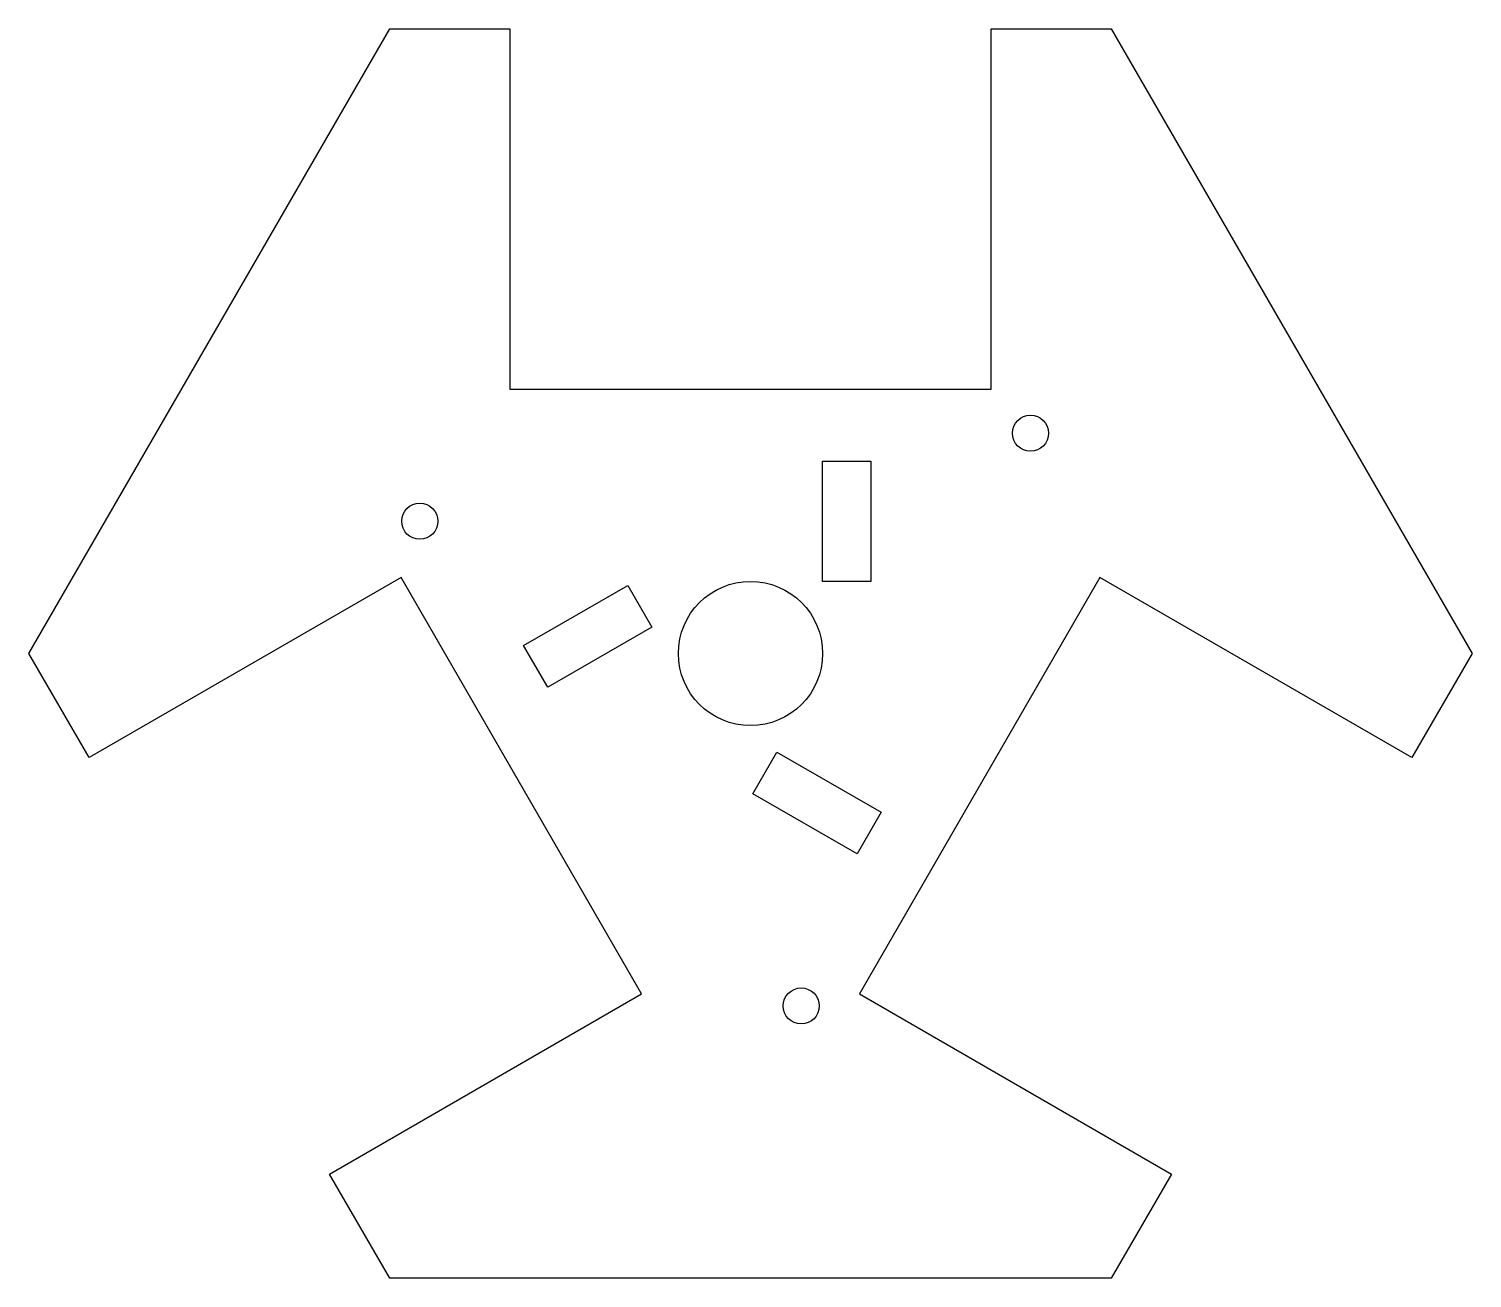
# Model space of a CAD drawing. Header units: millimetres. Extents: x -60 to 60, y -52 to 52.
import ezdxf

# ---------------------------------------------------------------- set-up
doc = ezdxf.new("R2010")
doc.units = ezdxf.units.MM
doc.layers.get('0').update_dxf_attribs({"linetype": 'CONTINUOUS'})

msp = doc.modelspace()

# ---------------------------------------------------------------- linework, layer by layer
for points in [[(30, 51.96), (60, 0), (55, -8.66), (29.05, 6.32), (9.05, -28.32), (35, -43.3), (30, -51.96), (-30, -51.96), (-35, -43.3), (-9.05, -28.32), (-29.05, 6.32), (-55, -8.66), (-60, 0), (-30, 51.96), (-20, 51.96), (-20, 22), (20, 22), (20, 51.96)], [(10, 6), (6, 6), (6, 16), (10, 16)], [(-16.86, -2.8), (-18.86, 0.66), (-10.2, 5.66), (-8.2, 2.2)], [(10.86, -13.2), (8.86, -16.66), (0.2, -11.66), (2.2, -8.2)]]:
    msp.add_lwpolyline(points, close=True)
for centre, radius in [((23.28, 18.32), 1.5), ((-27.5, 11), 1.5), ((0, 0), 6), ((4.22, -29.32), 1.5)]:
    msp.add_circle(centre, radius)

doc.saveas('drawing.dxf')
